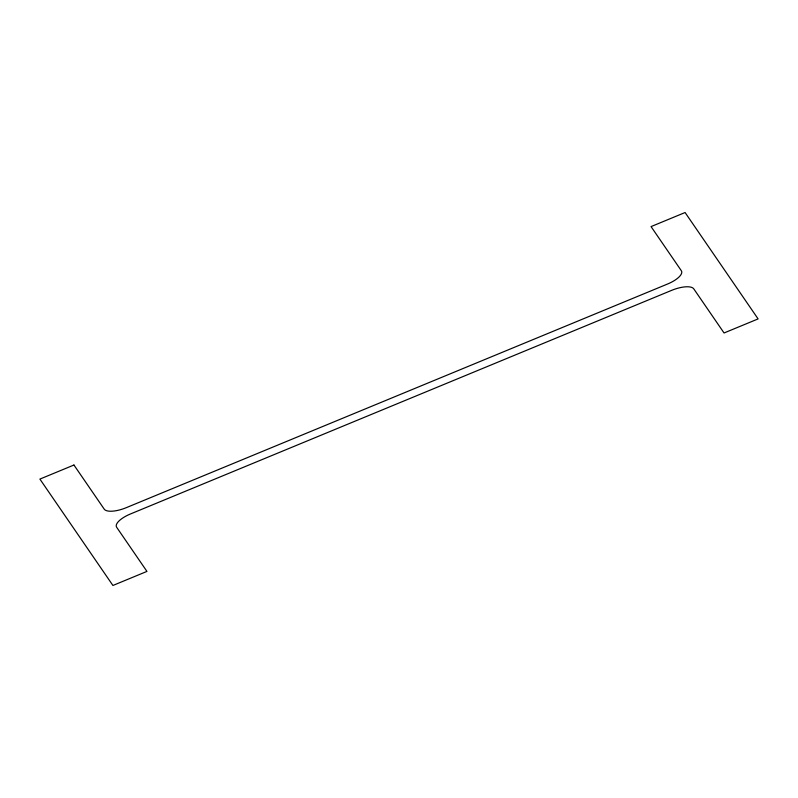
<?xml version="1.0" encoding="UTF-8"?>
<svg xmlns="http://www.w3.org/2000/svg" width="798" height="798" viewBox="0 0 798 798"><rect width="100%" height="100%" fill="white"/><g stroke="black" fill="none" stroke-linecap="round" stroke-linejoin="round"><path stroke-width="1.2" d="M73.945 465.025L39.9 479.089L112.917 585.473L146.952 571.408L116.678 527.298A19.461 7.042 -20.6 0 1 130.523 513.942L671.766 290.312A19.461 7.042 -20.6 0 1 693.781 288.866L724.055 332.975L758.1 318.911L685.083 212.527L651.048 226.592L681.322 270.702A19.461 7.042 -20.6 0 1 667.477 284.058L126.234 507.688A19.461 7.042 -20.6 0 1 104.219 509.134L73.945 465.025"/></g></svg>
